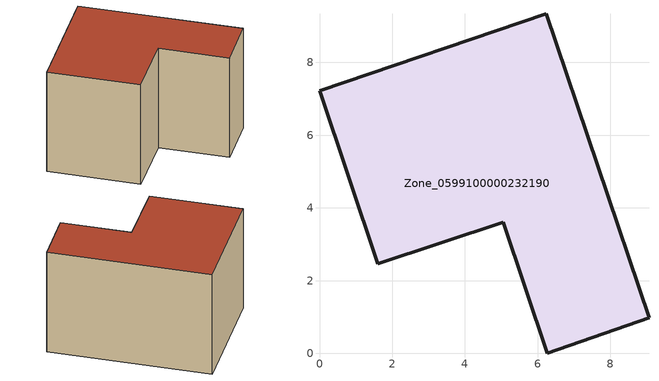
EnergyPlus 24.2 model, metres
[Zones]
Zone_0599100000232190
 floor ground (C_G): 5.05,3.61 1.6,2.47 0,7.22 6.23,9.35 9.06,0.98 6.26,0 z0
 wall outside (C_F): 6.23,9.35 0,7.22 1.6,2.47 5.05,3.61 6.26,0 9.06,0.98 6.23,9.35 z0:6.06
 roof outside (C_R): 6.26,0 9.06,0.98 6.23,9.35 0,7.22 1.6,2.47 5.05,3.61 z6.06
[BUILDING]
Pand.0599100000232190: North Axis=0; Terrain=City; Loads Convergence Tolerance Value=0.04; Temperature Convergence Tolerance Value=0.4; Solar Distribution=FullExterior; Maximum Number of Warmup Days=25; Minimum Number of Warmup Days=1
[Site:Location]
Rotterdam.The.Hague.AP_ZH_NLD Design_Conditions: Latitude=51.96; Longitude=4.45; Time Zone=1; Elevation=-4.5
[SITE:GROUNDTEMPERATURE:BUILDINGSURFACE]
18, 18, 18, 18, 18, 18, 18, 18, 18, 18, 18, 18
[MATERIAL] Thermal Absorptance=0.9; Solar Absorptance=0.7; Visible Absorptance=0.7
Name | Roughness | Thickness | Conductivity | Density | Specific Heat
G.TI.1946 | MediumSmooth | 0.15 | 1 | 540 | 1210
F.TI.1946 | Rough | 0.3 | 0.857143 | 1920 | 840
R.TI.1946 | MediumRough | 0.2 | 0.1 | 1500 | 1000
[CONSTRUCTION]
C_G: G.TI.1946
C_F: F.TI.1946
C_R: R.TI.1946
[ZONE]
Zone_0599100000232190: Type=1; Multiplier=1; Ceiling Height=Autocalculate; Volume=Autocalculate; Floor Area=autocalculate; Part of Total Floor Area=Yes
[ZONEINFILTRATION:DESIGNFLOWRATE]
Infil_Zone_0599100000232190: Zone or ZoneList or Space or SpaceList=Zone_0599100000232190; Schedule=AlwaysOn; Design Flow Rate Calculation Method=Flow/Area; Flow Rate per Floor Area=0.003; Constant Term Coefficient=1; Temperature Term Coefficient=0; Velocity Term Coefficient=0; Velocity Squared Term Coefficient=0
[HVACTEMPLATE:ZONE:IDEALLOADSAIRSYSTEM]
Zone_0599100000232190: Maximum Heating Supply Air Temperature=50; Minimum Cooling Supply Air Temperature=13; Maximum Heating Supply Air Humidity Ratio=0.0156; Minimum Cooling Supply Air Humidity Ratio=0.0077; Heating Limit=NoLimit; Cooling Limit=NoLimit; Dehumidification Control Type=ConstantSensibleHeatRatio; Cooling Sensible Heat Ratio=0.7; Dehumidification Setpoint=60; Humidification Control Type=None; Humidification Setpoint=30; Outdoor Air Method=None; Outdoor Air Flow Rate per Person=0.00944; Outdoor Air Flow Rate per Zone Floor Area=0; Outdoor Air Flow Rate per Zone=0; Demand Controlled Ventilation Type=None; Outdoor Air Economizer Type=NoEconomizer; Heat Recovery Type=None; Sensible Heat Recovery Effectiveness=0.7; Latent Heat Recovery Effectiveness=0.65
[ZONECONTROL:THERMOSTAT]
ThermostatControl_Zone_0599100000232190: Zone or ZoneList=Zone_0599100000232190; Control Type Schedule=DualSetpointControlType; Control 1=Thermostat_Zone_0599100000232190; Temperature Difference Between Cutout And Setpoint=0
[THERMOSTATSETPOINT:DUALSETPOINT]
Thermostat_Zone_0599100000232190: Heating Setpoint Temperature Schedule=HeatingSetpoint_Zone_0599100000232190; Cooling Setpoint Temperature Schedule=CoolingSetpoint_Zone_0599100000232190
[SCHEDULE:COMPACT]
HeatingSetpoint_Zone_0599100000232190: Through: 12/31, For: AllDays, Until: 24:00, 21
CoolingSetpoint_Zone_0599100000232190: Through: 12/31, For: AllDays, Until: 24:00, 24
DualSetpointControlType: Through: 12/31, For: AllDays, Until: 24:00, 4
AlwaysOn: Through: 12/31, For: AllDays, Until: 24:00, 1
